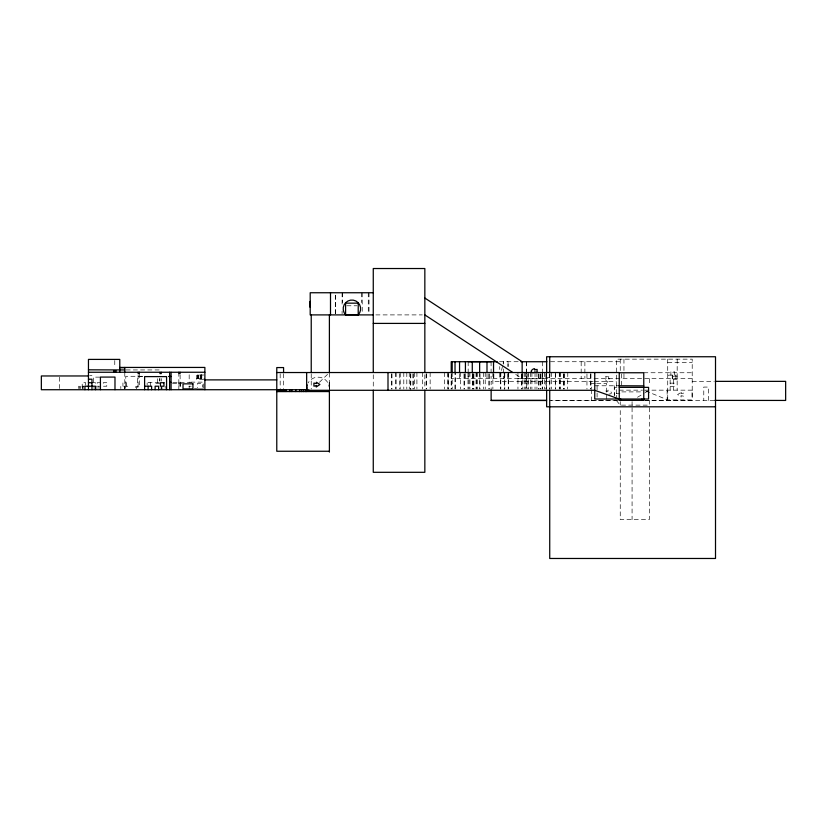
<?xml version="1.0" encoding="UTF-8"?>
<svg xmlns="http://www.w3.org/2000/svg" width="827" height="827" viewBox="0 0 827 827"><rect width="100%" height="100%" fill="white"/><g stroke="black" fill="none" stroke-linecap="round" stroke-linejoin="round"><path stroke-width="0.62" stroke-dasharray="4.13 3.1" d="M329.394 389.197L329.404 387.015A11.485 11.485 0 0 0 308.078 382.911M319.408 382.301L329.394 372.532L329.394 390.292M608.899 394.148C615.836 393.797 605.912 387.491 608 391.429L605.426 390.923L605.912 392.474M637.483 397.27L643.964 393.394M645.05 392.742L649.371 390.158M517.805 378.621L546.637 378.115M508.026 366.557L508.057 361.73L508.057 366.557M508.026 361.73L507.085 361.73M346.854 305.783L356.954 305.783M375.84 314.901L422.266 314.901M499.549 361.73L520.855 361.73M550.513 361.73L620.25 361.73M667.72 362.608L692.209 362.608M126.086 369.948L159.673 369.948L159.673 372.253M643.757 372.75L692.209 372.75M203.721 375.013L196.712 375.013L196.712 379.614L204.879 379.614M89.626 375.706L91.962 375.706M677.179 376.14L673.674 376.14L673.643 390.158M142.223 376.285L125.776 376.285L125.776 387.263M142.74 376.461L137.582 376.461L137.582 387.315M99.778 377.133L93.42 377.133L93.42 384.379M546.637 377.639L549.728 377.639M196.712 378.518L204.879 378.518M692.209 378.621L451.222 378.621L451.222 373.794L451.108 389.021M677.179 379.645L670.139 379.645L670.139 390.158M593.135 381.361L491.135 381.361L491.135 388.721M594.427 381.361L616.373 381.361M692.209 381.361L713.97 381.361M190.779 382.136L202.636 382.136L202.636 387.17M159.301 382.498L148.167 382.498L148.167 384.72M172.874 382.394L194.035 382.394M91.962 382.715L95.467 382.715L95.467 386.219M100.718 382.715L97.214 382.715L97.214 386.219M670.139 383.149L677.179 383.149M595.43 383.573L591.677 383.573L591.677 388.39M596.681 383.573L606.698 383.573L606.698 399.183M155.858 383.625L159.942 383.625M172.523 383.625L182.416 383.625M594.747 385.775L619.247 385.775M86.091 386.219L78.741 386.219L78.741 388.556M95.839 386.219L99.343 386.219M127.823 386.219L120.814 386.219L120.814 388.556M188.897 386.219L191.233 386.219M670.139 386.654L677.179 386.654M125.435 386.819L124.918 388.928M138.874 386.819L135.432 386.819L135.432 388.928M616.839 387.367L614.43 387.367L614.43 395.523M93.42 388.008L99.778 388.008M160.541 388.059L163.012 388.059M194.335 388.421L196.702 388.421M619.247 390.158L642.465 390.158M692.209 390.158L643.757 390.158L667.73 399.927L692.209 399.927M621.832 391.895L642.465 391.895M616.394 393.487L619.899 393.487M618.193 400.382L550.431 400.444L618.71 400.495M645.019 400.382L714.817 400.382M644.595 400.495L692.209 400.495L692.209 359.166L616.373 359.166L616.373 396.226M616.373 400.495L620.25 405.137L649.371 405.137L649.371 400.495M515.717 374.414L522.147 378.621L522.271 373.794M708.377 400.382L708.377 387.067L703.777 387.067L703.777 400.382M692.085 392.525L692.085 397.27M677.189 359.166L677.148 390.158M675.907 378.621L675.907 375.117L668.723 375.117L668.723 378.621M674.398 375.117L674.398 371.612L670.893 371.612L670.893 375.117M672.403 375.117L672.403 378.621M672.237 375.117L672.237 378.621M667.72 359.166L667.73 400.495M667.131 390.158L667.131 400.495M649.371 378.621L649.371 385.031M649.371 407.711L649.371 519.552L620.25 519.552L620.25 407.711M632.076 401.664L632.076 405.137M632.076 407.711L632.076 519.552M623.951 359.166L623.951 378.621M621.584 373.949L621.584 387.667M620.25 359.166L620.25 371.385M620.25 401.664L620.25 405.147M616.404 395.316L616.404 397.363M614.265 385.775L614.265 395.399M597.084 385.775L597.084 391.791M597.084 393.001L597.084 399.017M591.677 389.6L591.677 400.444M590.933 373.804L590.933 389.021M590.633 373.804L590.633 389.021M586.953 373.804L586.953 389.021M584.875 361.73L584.875 378.621M581.174 361.73L581.174 378.621M567.798 372.532L567.663 389.021M564.128 373.804L564.128 389.021M563.993 373.804L563.993 389.021M563.818 373.804L563.683 389.021M560.148 372.532L560.148 389.021M560.013 372.532L560.013 389.021M559.269 372.532L559.269 389.021M555.599 372.532L555.599 389.021M555.289 373.804L555.289 389.021M551.619 372.532L551.619 389.021M549.903 372.532L549.903 389.021M549.728 373.794L549.728 388.835M546.637 388.866L546.637 373.794L546.606 378.621M546.358 373.794L546.358 378.621M546.233 372.532L546.233 389.021M545.923 373.804L545.923 389.021M544.579 372.532L544.579 389.021M542.677 372.532L542.677 389.021M542.336 361.73L542.336 378.621M542.243 372.532L542.243 389.021M540.91 373.804L540.91 389.021M540.6 373.804L540.6 389.021M539.008 373.804L539.008 389.021M538.697 373.804L538.697 389.021M536.93 372.532L536.93 389.021M535.028 372.532L535.028 389.021M531.906 372.532L531.906 389.021M530.458 372.532L530.458 389.021M528.236 372.532L528.236 389.021M527.926 373.804L527.926 389.021M526.778 372.532L526.778 389.021M526.541 361.73L526.479 389.021M526.448 361.73L526.448 378.621M525.61 372.532L525.61 389.021M524.256 372.532L524.256 389.021M522.798 372.532L522.798 389.021M522.147 373.794L522.147 378.621M521.93 373.804L521.93 389.021M521.63 373.804L521.63 389.021M517.95 372.532L517.95 389.021M508.471 372.532L508.471 389.021M508.223 372.532L508.223 389.021M508.057 373.794L508.057 378.621M508.026 373.794L508.026 378.621M504.79 372.532L504.79 389.021M504.491 373.804L504.542 389.021M504.243 373.804L504.243 389.021M503.478 364.149L503.478 361.73L499.735 378.621L499.735 366.557M503.478 368.966L503.478 378.621M500.811 372.532L500.811 389.021M500.562 372.532L500.562 389.021M493.843 373.794L493.843 378.621M493.533 373.794L493.533 378.621M492.871 372.532L492.871 389.021M491.083 361.73L491.083 378.621M489.202 373.804L489.202 389.021M488.891 373.804L488.891 389.021M486.989 373.794L486.989 378.621M485.222 372.532L485.222 389.021M483.692 372.532L483.692 389.021M480.022 373.804L480.022 389.021M479.712 372.532L479.712 389.021M477.572 372.532L477.572 389.021M476.59 372.532L476.59 389.021M476.042 372.532L476.042 389.021M473.902 373.804L473.902 389.021M473.592 373.804L473.592 389.021M472.91 373.804L472.91 389.021M472.61 373.804L472.61 389.021M472.279 373.794L472.279 378.621M469.922 372.532L469.922 389.021M468.93 372.532L468.93 389.021M468.165 361.678L468.165 378.621M467.999 372.532L467.999 389.021M465.425 373.794L465.425 378.621M464.329 373.804L464.329 389.021M464.019 373.804L464.019 389.021M460.35 372.532L460.35 389.021M459.543 373.794L459.543 378.621M452.183 372.532L452.183 389.021M451.48 373.804L451.418 389.021M448.513 372.532L448.513 389.021M448.203 373.804L448.203 389.021M447.5 372.532L447.438 389.021M444.533 372.532L444.533 389.021M430.143 372.532L430.143 389.021M426.474 373.804L426.474 389.021M426.163 373.804L426.163 389.021M424.84 374.755L424.84 388.876M422.494 372.532L422.494 389.021M416.911 372.532L416.911 389.021M414.461 372.532L414.461 389.021M413.231 373.804L413.231 389.021M412.931 373.804L412.931 389.021M410.792 373.804L410.792 390.292M410.481 373.804L410.481 389.021M409.251 372.532L409.251 389.021M406.812 372.532L406.812 389.021M403.803 372.532L403.803 389.021M400.134 372.532L400.134 389.021M399.823 373.804L399.823 389.021M396.154 372.532L396.154 389.021M395.647 372.532L395.647 389.021M391.977 373.804L391.977 389.021M391.667 373.804L391.667 389.021M373.266 374.755L373.266 388.876M369.018 292.748L369.018 313.671M368.273 292.748L368.273 313.671M362.216 292.748L362.216 313.671M361.461 292.748L361.461 302.599M342.461 292.748L342.461 302.599M342.099 292.748L342.099 306.29M342.099 311.21L342.099 313.671M335.659 295.208L335.659 313.671M335.297 295.208L335.297 313.671M311.231 373.804L311.231 389.021M283.578 373.721L283.578 388.494M280.177 373.763L280.177 388.494M203.287 388.039L203.287 383.397L197.477 383.397L197.477 388.039M201.798 375.013L201.798 378.518M201.612 375.013L201.612 378.518M201.385 375.013L201.385 378.518M201.25 375.013L201.25 378.518M200.93 375.013L200.93 378.518M200.217 375.013L200.217 378.518M198.294 375.013L198.294 378.518M198.108 375.013L198.108 378.518M197.746 375.013L197.746 378.518M197.426 375.013L197.426 378.518M189.176 374.776L189.176 382.353M189.176 386.064L189.176 389.724M180.524 382.394L180.524 389.724M180.11 374.776L180.11 389.724M179.004 382.394L179.004 389.724M178.839 372.253L178.839 389.724M165.183 386.219L165.183 388.556M161.678 386.219L161.678 388.556M161.275 378.549L161.275 381.092M161.275 387.284L161.275 389.724M159.942 378.549L159.942 381.092M159.673 378.487L159.673 380.989M157.419 378.725L157.419 384.824M150.648 386.219L150.648 382.715L147.144 382.715L147.144 385.051M139.37 373.494L139.37 387.232M138.13 374.745L138.13 387.232M136.569 386.819L136.569 388.928M126.438 386.219L126.438 382.715L122.934 382.715L122.934 386.219M124.794 372.253L124.794 388.483M124.319 386.219L124.319 388.556M114.767 360.562L114.767 367.498M98.971 386.219L98.971 388.556M85.698 385.051L85.698 382.715L82.193 382.715L82.245 388.556M83.155 386.219L83.155 388.556M82.586 386.219L82.586 388.556M80.384 386.219L80.384 388.556M79.65 386.219L79.65 388.556M59.41 377.215L59.41 388.473M329.187 384.731L329.208 387.129L329.208 382.384L329.187 384.731M608.817 376.337L608.31 378.9L609.654 378.776L607.214 382.312L604.919 378.642L606.294 378.931L605.715 376.316L608.817 376.337M681.283 392.277L680.983 393.642L683.609 393.073L683.588 396.174L681.014 395.668L681.148 397.012L677.602 394.572L681.283 392.277M106.776 382.715L103.272 382.715L103.272 386.219L106.776 386.219L106.776 382.715M455.15 389.021L455.15 372.532L455.088 389.021"/><path stroke-width="1.24" d="M309.257 390.292L306.652 389.724L306.652 387.015A11.485 11.485 0 0 1 307.168 384.896M310.321 303.881L310.29 307.427L310.321 303.757M643.757 399.017L641.928 400.351L641.928 399.017M373.266 292.748L310.197 292.748L310.197 314.901L373.266 314.901M373.266 323.409L424.84 323.409M468.165 361.678L491.083 361.73M497.151 361.73L451.222 361.73L451.222 372.595M520.917 361.73L546.895 361.73M119.781 367.436L204.879 367.436L204.889 389.724M119.781 367.684L124.794 367.684M88.458 369.814L124.794 369.948M113.516 370.806L116.028 370.806M113.516 372.057L116.028 372.057M88.458 372.253L204.879 372.253M276.776 372.532L619.247 372.532L619.247 400.351L643.757 400.351L643.757 372.75L619.247 372.75M88.458 375.965L41.35 375.965L41.35 389.724L306.652 389.724M168.512 376.461L171.086 376.461M88.458 379.211L91.962 379.211L91.962 389.724M204.889 379.882L276.776 379.882M715.252 381.361L785.65 381.361L785.65 400.444L714.817 400.382M169.628 382.394L171.086 382.394M88.458 382.715L91.962 382.715M618.916 385.775L643.757 385.878M144.611 386.219L151.62 386.219L151.62 389.724M619.247 387.367L648.575 387.367L648.575 399.017L594.747 399.017L594.747 372.532M197.477 389.207L203.287 389.207M276.776 391.564L329.394 391.564M491.135 400.444L546.564 400.444L491.135 400.475L491.135 389.817M715.51 406.801L546.637 406.801L546.637 390.148M329.394 451.253L276.776 451.253L276.776 367.57L283.578 367.57L283.578 372.491M534.531 371.985L537.095 372.481L537.116 369.39L534.5 369.958C536.609 365.916 526.572 372.512 533.777 372.76M424.84 298.04L522.147 361.73L522.147 372.595M424.84 314.901L512.554 372.336M306.652 387.015L306.652 390.292L594.747 390.292L619.247 399.017L620.736 400.351L620.736 399.017M619.485 399.017L619.485 400.351M549.728 356.747L549.728 372.15M549.728 390.117L549.728 558.473L715.51 558.473L715.51 356.747L546.637 356.747L546.637 372.595M493.533 361.73L493.533 372.595M486.989 361.73L486.989 372.595M479.639 361.73L479.639 372.595M472.279 361.73L472.279 372.595M465.425 361.73L465.425 372.595M459.543 361.73L459.543 372.595M455.026 361.73L455.026 372.595M452.183 361.73L452.183 372.595M424.84 372.181L424.84 268.527L373.266 268.527L373.266 372.181M424.84 390.158L424.84 472.31L373.266 472.31L373.266 390.158M387.997 372.532L387.997 390.292M330.5 292.748L330.5 314.901M329.394 314.901L329.394 372.532M329.394 390.292L329.394 452.09M311.231 314.901L311.231 372.532M306.652 372.532L306.652 391.564M305.608 389.724L305.608 391.564M303.643 389.724L303.643 391.564M301.669 389.724L301.669 391.564M299.694 389.724L299.694 391.564M295.808 389.724L295.808 391.564M291.828 389.724L291.828 391.564M289.874 389.724L289.874 391.564M285.956 389.724L285.956 391.564M283.981 389.724L283.981 391.564M282.028 389.724L282.028 391.564M280.012 389.724L280.012 391.564M278.058 389.724L278.058 391.564M180.11 372.253L180.11 373.535L178.839 373.535L178.839 372.253M171.086 372.253L171.086 389.724M169.628 372.253L169.628 389.724M166.568 389.724L166.568 376.605L144.611 376.605L144.611 389.724M161.275 372.253L161.275 373.587L159.942 373.587L159.942 372.253M158.629 389.724L158.629 386.219L155.125 386.219L155.125 389.724M148.116 386.219L148.116 389.724M139.37 372.253L139.37 373.494L138.13 373.494L138.13 372.253M124.794 367.436L124.794 372.253M119.781 372.253L119.781 359.404L88.458 359.404L88.458 389.724M115.46 370.806L115.46 372.253M114.984 389.703L114.984 377.081L100.418 377.081L100.418 389.703M114.023 370.806L114.023 372.253M95.467 389.724L95.467 386.219L84.943 386.219L84.943 389.724M345.634 314.849A8.725 8.725 0 0 1 345.769 302.568A8.725 8.725 0 0 1 358.05 302.568A8.725 8.725 0 0 1 358.184 314.849M310.311 301.431L310.301 304.057L310.259 301.452M316.524 385.609L316.224 386.984L319.904 384.493L316.369 382.239L316.493 383.583L313.929 383.087L313.909 386.178L316.524 385.609M358.215 303.158L345.593 303.158L345.593 314.808L358.215 314.808L358.215 303.158M163.942 382.715L160.438 382.715L160.438 386.219L163.942 386.219L163.942 382.715M192.929 383.852L183.025 383.852L183.025 388.897L192.929 388.897L192.929 383.852"/></g></svg>
